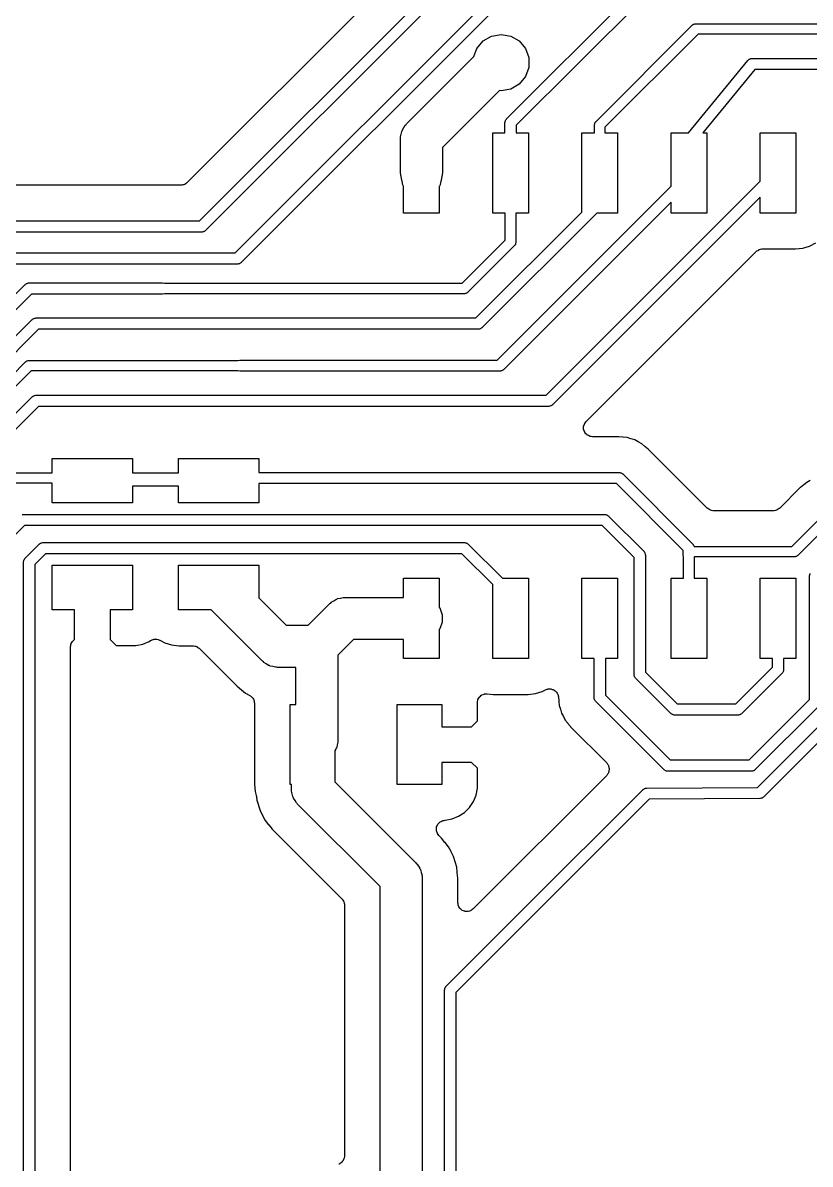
# Model space of a CAD drawing. Extents: x 171.3 to 228.7, y -128.7 to -71.3.
# Drawn here: x 188.51 to 199.73, y -100.08 to -83.81 of the extents above; entities that cross this region are included whole.
import ezdxf

# ---------------------------------------------------------------- set-up
doc = ezdxf.new("R2010")
doc.units = 0
doc.header["$MEASUREMENT"] = 0
doc.layers.add('BLACK', color=7, linetype='CONTINUOUS')

msp = doc.modelspace()

# ---------------------------------------------------------------- linework, layer by layer
at = {"layer": 'Black'}
for p, q in [((195.113, -81.8297), (190.852, -86.0904)), ((191.026, -86.6356), (195.473, -82.1886)), ((195.562, -82.3252), (191.115, -86.7722)), ((191.534, -87.0928), (195.777, -82.849)), ((195.867, -82.9856), (191.623, -87.2294)), ((195.403, -85.1834), (197.243, -83.3434)), ((197.333, -83.48), (195.54, -85.2731)), ((196.677, -85.217), (198.047, -83.847)), ((198.047, -83.847), (198.05, -83.8451)), ((198.05, -83.8451), (198.052, -83.8425)), ((198.052, -83.8425), (198.06, -83.8376)), ((198.06, -83.8376), (198.068, -83.832)), ((198.068, -83.832), (198.071, -83.8312)), ((198.071, -83.8312), (198.074, -83.8295)), ((198.074, -83.8295), (198.084, -83.8278)), ((198.084, -83.8278), (198.093, -83.8253)), ((198.093, -83.8253), (198.097, -83.8256)), ((198.097, -83.8256), (198.1, -83.825)), ((198.1, -83.825), (200.373, -83.825)), ((194.978, -84.178), (195.068, -84.0712)), ((195.068, -84.0712), (195.189, -84.0015)), ((195.189, -84.0015), (195.326, -83.9773)), ((195.326, -83.9773), (195.463, -84.0015)), ((195.463, -84.0015), (195.584, -84.0712)), ((195.584, -84.0712), (195.674, -84.178)), ((198.131, -83.975), (196.805, -85.3011)), ((200.403, -83.975), (198.131, -83.975)), ((194.936, -84.2935), (194.978, -84.178)), ((195.674, -84.178), (195.721, -84.3091)), ((193.978, -85.2519), (194.936, -84.2935)), ((195.721, -84.3091), (195.721, -84.4485)), ((197.994, -85.3805), (198.838, -84.3493)), ((198.838, -84.3493), (198.844, -84.3445)), ((198.844, -84.3445), (198.849, -84.3387)), ((198.849, -84.3387), (198.854, -84.3355)), ((198.854, -84.3355), (198.859, -84.3312)), ((198.859, -84.3312), (198.866, -84.3286)), ((198.866, -84.3286), (198.873, -84.3248)), ((198.873, -84.3248), (198.879, -84.3237)), ((198.879, -84.3237), (198.885, -84.3214)), ((198.885, -84.3214), (198.893, -84.3213)), ((198.893, -84.3213), (198.9, -84.32)), ((198.9, -84.32), (200.581, -84.32)), ((195.674, -84.5796), (195.584, -84.6864)), ((195.721, -84.4485), (195.674, -84.5796)), ((198.938, -84.48), (198.201, -85.3805)), ((200.612, -84.48), (198.938, -84.48)), ((195.463, -84.7561), (195.326, -84.7803)), ((195.584, -84.6864), (195.463, -84.7561)), ((195.302, -84.7761), (194.49, -85.5883)), ((195.326, -84.7803), (195.302, -84.7761)), ((195.38, -85.233), (195.383, -85.2229)), ((195.381, -85.2365), (195.38, -85.233)), ((195.38, -85.24), (195.381, -85.2365)), ((195.38, -85.3805), (195.38, -85.24)), ((195.383, -85.2229), (195.385, -85.2126)), ((195.385, -85.2126), (195.387, -85.2096)), ((195.387, -85.2062), (195.393, -85.1976)), ((195.387, -85.2096), (195.387, -85.2062)), ((195.393, -85.1976), (195.399, -85.1886)), ((195.399, -85.1886), (195.401, -85.1863)), ((195.401, -85.1863), (195.403, -85.1834)), ((196.658, -85.254), (196.66, -85.2443)), ((196.66, -85.2443), (196.661, -85.2415)), ((196.661, -85.2415), (196.662, -85.2383)), ((196.662, -85.2383), (196.668, -85.2303)), ((196.668, -85.2303), (196.673, -85.2218)), ((196.673, -85.2218), (196.675, -85.2197)), ((196.675, -85.2197), (196.677, -85.217)), ((193.891, -85.4379), (193.901, -85.4)), ((193.901, -85.4), (193.908, -85.3614)), ((193.908, -85.3614), (193.915, -85.35)), ((193.915, -85.35), (193.918, -85.3372)), ((193.918, -85.3372), (193.941, -85.3051)), ((193.941, -85.3051), (193.96, -85.2712)), ((193.96, -85.2712), (193.97, -85.2627)), ((193.97, -85.2627), (193.978, -85.2519)), ((195.206, -86.5235), (195.206, -85.3805)), ((195.206, -85.3805), (195.38, -85.3805)), ((195.54, -85.2731), (195.54, -85.3805)), ((195.54, -85.3805), (195.714, -85.3805)), ((195.714, -85.3805), (195.714, -86.5235)), ((196.476, -86.5109), (196.476, -85.3805)), ((196.476, -85.3805), (196.655, -85.3805)), ((196.655, -85.2635), (196.658, -85.254)), ((196.656, -85.2667), (196.655, -85.2635)), ((196.655, -85.27), (196.656, -85.2667)), ((196.655, -85.3805), (196.655, -85.27)), ((196.805, -85.3011), (196.805, -85.3805)), ((196.805, -85.3805), (196.984, -85.3805)), ((196.984, -85.3805), (196.984, -86.5235)), ((197.746, -86.1409), (197.746, -85.3805)), ((197.746, -85.3805), (197.994, -85.3805)), ((198.201, -85.3805), (198.254, -85.3805)), ((198.254, -85.3805), (198.254, -86.5235)), ((199.016, -86.0709), (199.016, -85.3805)), ((199.016, -85.3805), (199.524, -85.3805)), ((199.524, -85.3805), (199.524, -86.5235)), ((193.89, -85.464), (193.892, -85.451)), ((193.89, -85.952), (193.89, -85.464)), ((193.892, -85.451), (193.891, -85.4379)), ((194.49, -85.5883), (194.49, -85.952)), ((193.908, -86.0546), (193.89, -85.952)), ((193.916, -86.0683), (193.908, -86.0546)), ((194.472, -86.0546), (194.464, -86.0683)), ((194.49, -85.952), (194.472, -86.0546)), ((190.763, -86.1276), (187.966, -86.1276)), ((190.768, -86.1266), (190.763, -86.1276)), ((190.774, -86.1271), (190.768, -86.1266)), ((190.79, -86.1228), (190.774, -86.1271)), ((190.806, -86.1199), (190.79, -86.1228)), ((190.811, -86.1171), (190.806, -86.1199)), ((190.816, -86.1157), (190.811, -86.1171)), ((190.83, -86.1062), (190.816, -86.1157)), ((190.844, -86.0979), (190.83, -86.1062)), ((190.848, -86.0936), (190.844, -86.0979)), ((190.852, -86.0904), (190.848, -86.0936)), ((193.916, -86.079), (193.916, -86.0683)), ((193.918, -86.0899), (193.916, -86.079)), ((193.918, -86.1011), (193.918, -86.0899)), ((193.922, -86.1115), (193.918, -86.1011)), ((193.924, -86.1224), (193.922, -86.1115)), ((193.929, -86.1321), (193.924, -86.1224)), ((193.933, -86.1425), (193.929, -86.1321)), ((193.936, -86.1461), (193.933, -86.1425)), ((193.936, -86.5235), (193.936, -86.1461)), ((194.447, -86.1425), (194.444, -86.1461)), ((194.444, -86.1461), (194.444, -86.5235)), ((194.451, -86.1321), (194.447, -86.1425)), ((194.456, -86.1224), (194.451, -86.1321)), ((194.458, -86.1115), (194.456, -86.1224)), ((194.462, -86.1011), (194.458, -86.1115)), ((194.464, -86.079), (194.462, -86.0899)), ((194.462, -86.0899), (194.462, -86.1011)), ((194.464, -86.0683), (194.464, -86.079)), ((195.267, -88.62), (197.746, -86.1409)), ((195.967, -89.12), (199.016, -86.0709)), ((197.746, -86.3671), (195.357, -88.7566)), ((199.016, -86.2971), (196.057, -89.2566)), ((197.746, -86.5235), (197.746, -86.3671)), ((199.016, -86.5235), (199.016, -86.2971)), ((194.444, -86.5235), (193.936, -86.5235)), ((194.967, -88.02), (196.476, -86.5109)), ((196.69, -86.5235), (195.057, -88.1566)), ((195.385, -86.5235), (195.206, -86.5235)), ((195.385, -86.9089), (195.385, -86.5235)), ((195.714, -86.5235), (195.535, -86.5235)), ((195.535, -86.5235), (195.535, -86.94)), ((196.984, -86.5235), (196.69, -86.5235)), ((198.254, -86.5235), (197.746, -86.5235)), ((199.524, -86.5235), (199.016, -86.5235)), ((187.96, -86.6356), (191.026, -86.6356)), ((191.059, -86.7956), (187.993, -86.7956)), ((191.062, -86.795), (191.059, -86.7956)), ((191.066, -86.7953), (191.062, -86.795)), ((191.076, -86.7926), (191.066, -86.7953)), ((191.086, -86.7908), (191.076, -86.7926)), ((191.089, -86.789), (191.086, -86.7908)), ((191.093, -86.7881), (191.089, -86.789)), ((191.101, -86.7821), (191.093, -86.7881)), ((191.11, -86.7769), (191.101, -86.7821)), ((191.112, -86.7742), (191.11, -86.7769)), ((191.115, -86.7722), (191.112, -86.7742)), ((194.769, -87.525), (195.385, -86.9089)), ((195.513, -86.993), (194.853, -87.653)), ((195.515, -86.9903), (195.513, -86.993)), ((195.517, -86.9882), (195.515, -86.9903)), ((195.522, -86.9797), (195.517, -86.9882)), ((195.528, -86.9717), (195.522, -86.9797)), ((195.529, -86.9685), (195.528, -86.9717)), ((195.53, -86.9657), (195.529, -86.9685)), ((195.532, -86.956), (195.53, -86.9657)), ((195.535, -86.9465), (195.532, -86.956)), ((195.535, -86.94), (195.534, -86.9433)), ((195.534, -86.9433), (195.535, -86.9465)), ((199.022, -87.0393), (199.039, -87.0351)), ((199.039, -87.0351), (199.044, -87.0355)), ((199.044, -87.0355), (199.05, -87.0346)), ((199.05, -87.0346), (199.518, -87.0346)), ((199.518, -87.0346), (199.624, -87.0241)), ((199.624, -87.0241), (199.719, -86.9951)), ((199.719, -86.9951), (199.808, -86.9479)), ((188.112, -87.0928), (191.534, -87.0928)), ((196.536, -89.4952), (198.96, -87.0718)), ((198.96, -87.0718), (198.964, -87.0686)), ((198.964, -87.0686), (198.968, -87.0643)), ((198.968, -87.0643), (198.982, -87.056)), ((198.982, -87.056), (198.996, -87.0465)), ((198.996, -87.0465), (199.001, -87.045)), ((199.001, -87.045), (199.006, -87.0422)), ((199.006, -87.0422), (199.022, -87.0393)), ((191.567, -87.2528), (188.146, -87.2528)), ((191.57, -87.2522), (191.567, -87.2528)), ((191.574, -87.2525), (191.57, -87.2522)), ((191.584, -87.2498), (191.574, -87.2525)), ((191.594, -87.248), (191.584, -87.2498)), ((191.597, -87.2462), (191.594, -87.248)), ((191.601, -87.2453), (191.597, -87.2462)), ((191.609, -87.2393), (191.601, -87.2453)), ((191.618, -87.2341), (191.609, -87.2393)), ((191.62, -87.2314), (191.618, -87.2341)), ((191.623, -87.2294), (191.62, -87.2314)), ((188.573, -87.5248), (188.583, -87.523)), ((188.583, -87.523), (188.593, -87.5203)), ((188.593, -87.5203), (188.597, -87.5206)), ((188.597, -87.5206), (188.6, -87.52)), ((188.6, -87.52), (190.5, -87.52)), ((190.5, -87.52), (190.527, -87.5248)), ((186.143, -89.9434), (188.543, -87.5434)), ((188.633, -87.68), (186.275, -90.0381)), ((188.543, -87.5434), (188.546, -87.5414)), ((188.546, -87.5414), (188.549, -87.5387)), ((188.549, -87.5387), (188.558, -87.5335)), ((188.558, -87.5335), (188.566, -87.5275)), ((188.566, -87.5275), (188.57, -87.5266)), ((188.57, -87.5266), (188.573, -87.5248)), ((190.5, -87.68), (188.633, -87.68)), ((190.527, -87.6752), (190.5, -87.68)), ((190.527, -87.5248), (190.528, -87.525)), ((190.528, -87.675), (190.527, -87.6752)), ((190.528, -87.525), (194.769, -87.525)), ((194.8, -87.675), (190.528, -87.675)), ((194.803, -87.6744), (194.8, -87.675)), ((194.807, -87.6747), (194.803, -87.6744)), ((194.816, -87.6722), (194.807, -87.6747)), ((194.826, -87.6705), (194.816, -87.6722)), ((194.829, -87.6688), (194.826, -87.6705)), ((194.832, -87.668), (194.829, -87.6688)), ((194.84, -87.6624), (194.832, -87.668)), ((194.848, -87.6575), (194.84, -87.6624)), ((194.85, -87.6549), (194.848, -87.6575)), ((194.853, -87.653), (194.85, -87.6549)), ((186.543, -90.1434), (188.643, -88.0434)), ((188.643, -88.0434), (188.646, -88.0414)), ((188.646, -88.0414), (188.649, -88.0387)), ((188.649, -88.0387), (188.658, -88.0335)), ((188.658, -88.0335), (188.666, -88.0275)), ((188.666, -88.0275), (188.67, -88.0266)), ((188.67, -88.0266), (188.673, -88.0248)), ((188.673, -88.0248), (188.683, -88.023)), ((188.683, -88.023), (188.693, -88.0203)), ((188.693, -88.0203), (188.697, -88.0206)), ((188.697, -88.0206), (188.7, -88.02)), ((188.7, -88.02), (194.967, -88.02)), ((195.03, -88.1734), (195.027, -88.1752)), ((195.034, -88.1725), (195.03, -88.1734)), ((195.042, -88.1665), (195.034, -88.1725)), ((195.051, -88.1613), (195.042, -88.1665)), ((195.054, -88.1586), (195.051, -88.1613)), ((195.057, -88.1566), (195.054, -88.1586)), ((188.733, -88.18), (186.68, -90.2331)), ((195, -88.18), (188.733, -88.18)), ((195.003, -88.1794), (195, -88.18)), ((195.007, -88.1797), (195.003, -88.1794)), ((195.017, -88.177), (195.007, -88.1797)), ((195.027, -88.1752), (195.017, -88.177)), ((186.947, -90.247), (188.547, -88.647)), ((188.547, -88.647), (188.55, -88.6451)), ((188.55, -88.6451), (188.552, -88.6425)), ((188.552, -88.6425), (188.56, -88.6376)), ((188.56, -88.6376), (188.568, -88.632)), ((188.568, -88.632), (188.571, -88.6312)), ((188.571, -88.6312), (188.574, -88.6295)), ((188.574, -88.6295), (188.584, -88.6278)), ((188.584, -88.6278), (188.593, -88.6253)), ((188.593, -88.6253), (188.597, -88.6256)), ((188.597, -88.6256), (188.6, -88.625)), ((188.6, -88.625), (191.572, -88.625)), ((191.572, -88.625), (191.573, -88.6248)), ((191.573, -88.6248), (191.6, -88.62)), ((191.6, -88.62), (195.267, -88.62)), ((188.631, -88.775), (187.075, -90.3311)), ((191.572, -88.775), (188.631, -88.775)), ((191.573, -88.7752), (191.572, -88.775)), ((191.6, -88.78), (191.573, -88.7752)), ((195.3, -88.78), (191.6, -88.78)), ((195.303, -88.7794), (195.3, -88.78)), ((195.307, -88.7797), (195.303, -88.7794)), ((195.317, -88.777), (195.307, -88.7797)), ((195.327, -88.7752), (195.317, -88.777)), ((195.33, -88.7734), (195.327, -88.7752)), ((195.334, -88.7725), (195.33, -88.7734)), ((195.342, -88.7665), (195.334, -88.7725)), ((195.351, -88.7613), (195.342, -88.7665)), ((195.354, -88.7586), (195.351, -88.7613)), ((195.357, -88.7566), (195.354, -88.7586)), ((187.343, -90.4434), (188.643, -89.1434)), ((188.643, -89.1434), (188.646, -89.1414)), ((188.646, -89.1414), (188.649, -89.1387)), ((188.649, -89.1387), (188.658, -89.1335)), ((188.658, -89.1335), (188.666, -89.1275)), ((188.666, -89.1275), (188.67, -89.1266)), ((188.67, -89.1266), (188.673, -89.1248)), ((188.673, -89.1248), (188.683, -89.123)), ((188.683, -89.123), (188.693, -89.1203)), ((188.693, -89.1203), (188.697, -89.1206)), ((188.697, -89.1206), (188.7, -89.12)), ((188.7, -89.12), (195.967, -89.12)), ((188.733, -89.28), (187.48, -90.5331)), ((196, -89.28), (188.733, -89.28)), ((196.003, -89.2794), (196, -89.28)), ((196.007, -89.2797), (196.003, -89.2794)), ((196.017, -89.277), (196.007, -89.2797)), ((196.027, -89.2752), (196.017, -89.277)), ((196.03, -89.2734), (196.027, -89.2752)), ((196.034, -89.2725), (196.03, -89.2734)), ((196.042, -89.2665), (196.034, -89.2725)), ((196.051, -89.2613), (196.042, -89.2665)), ((196.054, -89.2586), (196.051, -89.2613)), ((196.057, -89.2566), (196.054, -89.2586)), ((196.5, -89.5739), (196.501, -89.5685)), ((196.501, -89.5905), (196.5, -89.5739)), ((196.501, -89.5629), (196.507, -89.5474)), ((196.501, -89.5685), (196.501, -89.5629)), ((196.501, -89.6071), (196.501, -89.5905)), ((196.503, -89.6123), (196.501, -89.6071)), ((196.503, -89.6179), (196.503, -89.6123)), ((196.511, -89.6329), (196.503, -89.6179)), ((196.507, -89.5474), (196.511, -89.5313)), ((196.511, -89.5313), (196.514, -89.5268)), ((196.516, -89.6485), (196.511, -89.6329)), ((196.514, -89.5268), (196.516, -89.5215)), ((196.516, -89.5215), (196.527, -89.5088)), ((196.527, -89.5088), (196.536, -89.4952)), ((196.52, -89.6528), (196.516, -89.6485)), ((196.522, -89.6578), (196.52, -89.6528)), ((196.534, -89.6696), (196.522, -89.6578)), ((196.545, -89.6823), (196.534, -89.6696)), ((196.549, -89.6851), (196.545, -89.6823)), ((196.553, -89.689), (196.549, -89.6851)), ((196.568, -89.696), (196.553, -89.689)), ((196.583, -89.7043), (196.568, -89.696)), ((196.588, -89.7053), (196.583, -89.7043)), ((196.593, -89.7077), (196.588, -89.7053)), ((196.61, -89.7091), (196.593, -89.7077)), ((196.626, -89.712), (196.61, -89.7091)), ((197, -89.712), (196.626, -89.712)), ((197.001, -89.712), (197, -89.712)), ((197.002, -89.712), (197.001, -89.712)), ((197.061, -89.7186), (197.002, -89.712)), ((197.002, -89.712), (197.002, -89.712)), ((197.002, -89.712), (197.002, -89.712)), ((197.062, -89.7186), (197.061, -89.7186)), ((197.063, -89.7188), (197.062, -89.7186)), ((197.119, -89.7245), (197.063, -89.7188)), ((197.173, -89.7417), (197.119, -89.7245)), ((197.174, -89.7418), (197.173, -89.7417)), ((197.175, -89.7421), (197.174, -89.7418)), ((197.229, -89.7586), (197.175, -89.7421)), ((197.278, -89.7859), (197.229, -89.7586)), ((197.279, -89.7861), (197.278, -89.7859)), ((197.28, -89.7866), (197.279, -89.7861)), ((197.329, -89.8133), (197.28, -89.7866)), ((197.373, -89.8498), (197.329, -89.8133)), ((197.373, -89.8501), (197.373, -89.8498)), ((197.374, -89.8506), (197.373, -89.8501)), ((197.42, -89.8886), (197.374, -89.8506)), ((198.261, -90.7298), (197.42, -89.8886)), ((188.928, -90.225), (188.928, -90.0205)), ((188.928, -90.0205), (190.071, -90.0205)), ((190.071, -90.0205), (190.071, -90.225)), ((190.728, -90.0205), (191.871, -90.0205)), ((190.728, -90.225), (190.728, -90.0205)), ((191.871, -90.0205), (191.871, -90.22)), ((188.2, -90.225), (188.928, -90.225)), ((190.071, -90.225), (190.728, -90.225)), ((191.871, -90.22), (197, -90.22)), ((197, -90.22), (197.003, -90.2206)), ((197.003, -90.2206), (197.007, -90.2203)), ((197.007, -90.2203), (197.017, -90.223)), ((197.017, -90.223), (197.027, -90.2248)), ((197.027, -90.2248), (197.03, -90.2266)), ((197.03, -90.2266), (197.034, -90.2275)), ((197.034, -90.2275), (197.042, -90.2335)), ((197.042, -90.2335), (197.051, -90.2387)), ((197.051, -90.2387), (197.054, -90.2414)), ((197.054, -90.2414), (197.057, -90.2434)), ((197.057, -90.2434), (198.057, -91.2434)), ((188.928, -90.375), (188.231, -90.375)), ((188.928, -90.6555), (188.928, -90.375)), ((190.728, -90.418), (190.071, -90.418)), ((190.071, -90.418), (190.071, -90.6555)), ((190.728, -90.6555), (190.728, -90.418)), ((196.967, -90.38), (191.871, -90.38)), ((191.871, -90.38), (191.871, -90.6555)), ((197.92, -91.3331), (196.967, -90.38)), ((199.587, -90.4381), (199.296, -90.7298)), ((199.589, -90.4367), (199.587, -90.4381)), ((199.636, -90.3993), (199.589, -90.4361)), ((199.589, -90.4361), (199.589, -90.4365)), ((199.589, -90.4365), (199.589, -90.4366)), ((199.589, -90.4366), (199.589, -90.4367)), ((199.637, -90.3985), (199.636, -90.3988)), ((199.636, -90.3988), (199.636, -90.3993)), ((199.68, -90.363), (199.637, -90.3985)), ((199.73, -90.3371), (199.68, -90.363)), ((190.071, -90.6555), (188.928, -90.6555)), ((191.871, -90.6555), (190.728, -90.6555)), ((198.266, -90.733), (198.261, -90.7298)), ((198.27, -90.7373), (198.266, -90.733)), ((198.284, -90.7456), (198.27, -90.7373)), ((198.297, -90.7551), (198.284, -90.7456)), ((198.303, -90.7565), (198.297, -90.7551)), ((198.308, -90.7593), (198.303, -90.7565)), ((198.324, -90.7622), (198.308, -90.7593)), ((198.34, -90.7665), (198.324, -90.7622)), ((198.346, -90.766), (198.34, -90.7665)), ((198.351, -90.767), (198.346, -90.766)), ((199.206, -90.767), (198.351, -90.767)), ((199.211, -90.766), (199.206, -90.767)), ((199.217, -90.7665), (199.211, -90.766)), ((199.233, -90.7622), (199.217, -90.7665)), ((199.249, -90.7593), (199.233, -90.7622)), ((199.254, -90.7565), (199.249, -90.7593)), ((199.26, -90.7551), (199.254, -90.7565)), ((199.273, -90.7456), (199.26, -90.7551)), ((199.288, -90.7373), (199.273, -90.7456)), ((199.291, -90.733), (199.288, -90.7373)), ((199.296, -90.7298), (199.291, -90.733)), ((188.5, -90.82), (196.8, -90.82)), ((196.8, -90.82), (196.803, -90.8206)), ((196.803, -90.8206), (196.807, -90.8203)), ((196.807, -90.8203), (196.817, -90.823)), ((196.817, -90.823), (196.827, -90.8248)), ((196.827, -90.8248), (196.83, -90.8266)), ((196.83, -90.8266), (196.834, -90.8275)), ((196.834, -90.8275), (196.842, -90.8335)), ((196.842, -90.8335), (196.851, -90.8387)), ((196.851, -90.8387), (196.854, -90.8414)), ((196.854, -90.8414), (196.857, -90.8434)), ((196.857, -90.8434), (197.357, -91.3434)), ((199.469, -91.275), (199.947, -90.797)), ((200.031, -90.925), (199.553, -91.403)), ((188.533, -90.98), (188.28, -91.2331)), ((196.767, -90.98), (188.533, -90.98)), ((197.22, -91.4331), (196.767, -90.98)), ((188.543, -91.4434), (188.743, -91.2434)), ((188.743, -91.2434), (188.746, -91.2414)), ((188.746, -91.2414), (188.749, -91.2387)), ((188.749, -91.2387), (188.758, -91.2335)), ((188.758, -91.2335), (188.766, -91.2275)), ((188.766, -91.2275), (188.77, -91.2266)), ((188.77, -91.2266), (188.773, -91.2248)), ((188.773, -91.2248), (188.783, -91.223)), ((188.783, -91.223), (188.793, -91.2203)), ((188.793, -91.2203), (188.797, -91.2206)), ((188.797, -91.2206), (188.8, -91.22)), ((188.8, -91.22), (194.8, -91.22)), ((194.8, -91.22), (194.803, -91.2206)), ((194.803, -91.2206), (194.807, -91.2203)), ((194.807, -91.2203), (194.817, -91.223)), ((194.817, -91.223), (194.827, -91.2248)), ((194.827, -91.2248), (194.83, -91.2266)), ((194.83, -91.2266), (194.834, -91.2275)), ((194.834, -91.2275), (194.842, -91.2335)), ((194.842, -91.2335), (194.851, -91.2387)), ((194.851, -91.2387), (194.854, -91.2414)), ((194.854, -91.2414), (194.857, -91.2434)), ((194.857, -91.2434), (195.344, -91.7305)), ((198.057, -91.2434), (198.059, -91.2463)), ((198.059, -91.2463), (198.061, -91.2486)), ((198.061, -91.2486), (198.067, -91.2576)), ((198.067, -91.2576), (198.073, -91.2662)), ((188.833, -91.38), (188.68, -91.5331)), ((194.767, -91.38), (188.833, -91.38)), ((195.206, -91.8191), (194.767, -91.38)), ((197.357, -91.3434), (197.359, -91.3463)), ((197.359, -91.3463), (197.361, -91.3486)), ((197.361, -91.3486), (197.367, -91.3576)), ((197.367, -91.3576), (197.373, -91.3662)), ((197.373, -91.3662), (197.373, -91.3696)), ((197.373, -91.3696), (197.375, -91.3726)), ((197.375, -91.3726), (197.377, -91.3829)), ((197.377, -91.3829), (197.38, -91.393)), ((197.38, -91.393), (197.379, -91.3965)), ((197.379, -91.3965), (197.38, -91.4)), ((197.38, -91.4), (197.38, -93.0669)), ((197.92, -91.4), (197.92, -91.3331)), ((197.925, -91.4274), (197.92, -91.4)), ((197.925, -91.4277), (197.925, -91.4274)), ((198.073, -91.2662), (198.073, -91.2696)), ((198.073, -91.2696), (198.075, -91.2726)), ((198.075, -91.2726), (198.076, -91.275)), ((198.081, -91.425), (198.075, -91.4311)), ((198.076, -91.275), (199.469, -91.275)), ((199.5, -91.425), (198.081, -91.425)), ((199.503, -91.4244), (199.5, -91.425)), ((199.507, -91.4247), (199.503, -91.4244)), ((199.516, -91.4222), (199.507, -91.4247)), ((199.526, -91.4205), (199.516, -91.4222)), ((199.529, -91.4188), (199.526, -91.4205)), ((199.532, -91.418), (199.529, -91.4188)), ((199.54, -91.4124), (199.532, -91.418)), ((199.548, -91.4075), (199.54, -91.4124)), ((199.55, -91.4049), (199.548, -91.4075)), ((199.553, -91.403), (199.55, -91.4049)), ((188.52, -91.493), (188.523, -91.4829)), ((188.521, -91.4965), (188.52, -91.493)), ((188.52, -91.5), (188.521, -91.4965)), ((188.52, -100.467), (188.52, -91.5)), ((188.523, -91.4829), (188.525, -91.4726)), ((188.525, -91.4726), (188.527, -91.4696)), ((188.527, -91.4662), (188.533, -91.4576)), ((188.527, -91.4696), (188.527, -91.4662)), ((188.533, -91.4576), (188.539, -91.4486)), ((188.539, -91.4486), (188.541, -91.4463)), ((188.541, -91.4463), (188.543, -91.4434)), ((188.68, -91.5331), (188.68, -100.5)), ((188.928, -92.1795), (188.928, -91.5445)), ((188.928, -91.5445), (190.071, -91.5445)), ((190.071, -91.5445), (190.071, -92.1795)), ((190.728, -92.1795), (190.728, -91.5445)), ((190.728, -91.5445), (191.871, -91.5445)), ((191.871, -91.5445), (191.871, -92.0092)), ((197.22, -93.1), (197.22, -91.4331)), ((197.925, -91.7305), (197.925, -91.4277)), ((198.075, -91.4311), (198.075, -91.7305)), ((193.936, -92.002), (193.936, -91.7305)), ((193.936, -91.7305), (194.444, -91.7305)), ((194.444, -91.7305), (194.444, -92.1451)), ((195.344, -91.7305), (195.714, -91.7305)), ((195.714, -91.7305), (195.714, -92.8735)), ((196.476, -92.8735), (196.476, -91.7305)), ((196.476, -91.7305), (196.984, -91.7305)), ((196.984, -91.7305), (196.984, -92.8735)), ((197.746, -92.8735), (197.746, -91.7305)), ((197.746, -91.7305), (197.925, -91.7305)), ((198.075, -91.7305), (198.254, -91.7305)), ((198.254, -91.7305), (198.254, -92.8735)), ((199.016, -92.8735), (199.016, -91.7305)), ((199.016, -91.7305), (199.524, -91.7305)), ((199.524, -91.7305), (199.524, -92.8735)), ((199.72, -91.693), (199.723, -91.6829)), ((199.721, -91.6965), (199.72, -91.693)), ((199.72, -91.7), (199.721, -91.6965)), ((199.72, -93.4577), (199.72, -91.7)), ((199.723, -91.6829), (199.725, -91.6726)), ((199.725, -91.6726), (199.727, -91.6696)), ((199.727, -91.6662), (199.733, -91.6576)), ((199.727, -91.6696), (199.727, -91.6662)), ((195.206, -92.8735), (195.206, -91.8191)), ((191.871, -92.0092), (192.262, -92.4)), ((192.897, -92.0823), (192.905, -92.0722)), ((192.905, -92.0722), (192.939, -92.0526)), ((192.939, -92.0526), (192.971, -92.0301)), ((192.971, -92.0301), (192.984, -92.0267)), ((192.984, -92.0267), (192.995, -92.0201)), ((192.995, -92.0201), (193.034, -92.0133)), ((193.034, -92.0133), (193.072, -92.0031)), ((193.072, -92.0031), (193.085, -92.0043)), ((193.085, -92.0043), (193.098, -92.002)), ((193.098, -92.002), (193.936, -92.002)), ((189.246, -92.1795), (188.928, -92.1795)), ((189.246, -92.6031), (189.246, -92.1795)), ((190.071, -92.1795), (189.754, -92.1795)), ((189.754, -92.1795), (189.754, -92.6031)), ((191.193, -92.1795), (190.728, -92.1795)), ((191.926, -92.9121), (191.193, -92.1795)), ((192.576, -92.4), (192.886, -92.0899)), ((192.886, -92.0899), (192.897, -92.0823)), ((194.444, -92.1451), (194.45, -92.152)), ((194.45, -92.152), (194.485, -92.2499)), ((192.262, -92.4), (192.576, -92.4)), ((194.485, -92.3541), (194.45, -92.452)), ((194.485, -92.2499), (194.485, -92.3541)), ((194.45, -92.452), (194.444, -92.4589)), ((194.444, -92.4589), (194.444, -92.8735)), ((189.188, -92.7027), (189.193, -92.6867)), ((189.189, -92.7082), (189.188, -92.7027)), ((189.188, -92.7137), (189.189, -92.7082)), ((189.188, -100.5), (189.188, -92.7137)), ((189.193, -92.6867), (189.196, -92.6703)), ((189.196, -92.6703), (189.198, -92.6655)), ((189.198, -92.6655), (189.2, -92.6601)), ((189.2, -92.6601), (189.209, -92.6465)), ((189.209, -92.6465), (189.218, -92.6321)), ((189.218, -92.6321), (189.222, -92.6285)), ((189.222, -92.6285), (189.225, -92.6239)), ((189.225, -92.6239), (189.246, -92.6031)), ((189.754, -92.6031), (189.838, -92.6875)), ((189.838, -92.6875), (190.122, -92.6875)), ((190.122, -92.6875), (190.22, -92.668)), ((190.22, -92.668), (190.312, -92.6297)), ((190.312, -92.6297), (190.329, -92.6182)), ((190.329, -92.6182), (190.331, -92.6174)), ((190.331, -92.6174), (190.333, -92.616)), ((190.333, -92.616), (190.351, -92.6085)), ((190.351, -92.6085), (190.37, -92.6005)), ((190.37, -92.6005), (190.372, -92.6003)), ((190.372, -92.6003), (190.374, -92.5996)), ((190.374, -92.5996), (190.394, -92.5989)), ((190.394, -92.5989), (190.414, -92.5976)), ((190.414, -92.5976), (190.416, -92.5982)), ((190.416, -92.5982), (190.418, -92.5981)), ((190.418, -92.5981), (190.437, -92.6043)), ((190.437, -92.6043), (190.456, -92.6099)), ((190.456, -92.6099), (190.458, -92.6112)), ((190.458, -92.6112), (190.46, -92.6118)), ((190.46, -92.6118), (190.533, -92.6511)), ((190.533, -92.6511), (190.629, -92.6801)), ((190.629, -92.6801), (190.735, -92.6906)), ((190.735, -92.6906), (190.933, -92.6906)), ((190.933, -92.6906), (190.939, -92.6915)), ((190.939, -92.6915), (190.944, -92.6911)), ((190.944, -92.6911), (190.96, -92.6953)), ((190.96, -92.6953), (190.977, -92.6982)), ((190.977, -92.6982), (190.982, -92.701)), ((190.982, -92.701), (190.987, -92.7025)), ((190.987, -92.7025), (191.001, -92.712)), ((191.001, -92.712), (191.015, -92.7203)), ((191.015, -92.7203), (191.019, -92.7246)), ((191.019, -92.7246), (191.023, -92.7278)), ((191.023, -92.7278), (191.562, -93.2669)), ((193.222, -92.602), (193, -92.8243)), ((193.936, -92.602), (193.222, -92.602)), ((193.936, -92.8735), (193.936, -92.602)), ((193, -92.8243), (193, -94.038)), ((194.444, -92.8735), (193.936, -92.8735)), ((195.714, -92.8735), (195.206, -92.8735)), ((196.65, -92.8735), (196.476, -92.8735)), ((196.65, -93.43), (196.65, -92.8735)), ((196.984, -92.8735), (196.81, -92.8735)), ((196.81, -92.8735), (196.81, -93.3969)), ((198.254, -92.8735), (197.746, -92.8735)), ((199.19, -92.8735), (199.016, -92.8735)), ((199.19, -92.9969), (199.19, -92.8735)), ((199.524, -92.8735), (199.35, -92.8735)), ((199.35, -92.8735), (199.35, -93.03)), ((191.937, -92.9197), (191.926, -92.9121)), ((191.945, -92.9298), (191.937, -92.9197)), ((191.979, -92.9494), (191.945, -92.9298)), ((192.011, -92.9719), (191.979, -92.9494)), ((192.024, -92.9753), (192.011, -92.9719)), ((192.035, -92.9819), (192.024, -92.9753)), ((192.074, -92.9887), (192.035, -92.9819)), ((192.112, -92.9989), (192.074, -92.9887)), ((192.125, -92.9977), (192.112, -92.9989)), ((192.138, -93), (192.125, -92.9977)), ((192.4, -93), (192.138, -93)), ((192.4, -93.5285), (192.4, -93)), ((198.667, -93.52), (199.19, -92.9969)), ((199.347, -93.0471), (199.345, -93.0574)), ((199.35, -93.037), (199.347, -93.0471)), ((199.35, -93.03), (199.349, -93.0335)), ((199.349, -93.0335), (199.35, -93.037)), ((197.221, -93.1035), (197.22, -93.1)), ((197.22, -93.107), (197.221, -93.1035)), ((197.223, -93.1171), (197.22, -93.107)), ((197.225, -93.1274), (197.223, -93.1171)), ((197.227, -93.1304), (197.225, -93.1274)), ((197.227, -93.1338), (197.227, -93.1304)), ((197.233, -93.1424), (197.227, -93.1338)), ((197.239, -93.1514), (197.233, -93.1424)), ((197.241, -93.1537), (197.239, -93.1514)), ((197.243, -93.1566), (197.241, -93.1537)), ((197.743, -93.6566), (197.243, -93.1566)), ((197.38, -93.0669), (197.833, -93.52)), ((199.327, -93.0866), (198.757, -93.6566)), ((199.329, -93.0837), (199.327, -93.0866)), ((199.331, -93.0814), (199.329, -93.0837)), ((199.337, -93.0724), (199.331, -93.0814)), ((199.343, -93.0638), (199.337, -93.0724)), ((199.345, -93.0574), (199.343, -93.0604)), ((199.343, -93.0604), (199.343, -93.0638)), ((191.562, -93.2669), (191.624, -93.3178)), ((191.624, -93.3178), (191.625, -93.3183)), ((191.625, -93.3183), (191.625, -93.3187)), ((191.625, -93.3187), (191.685, -93.3689)), ((191.685, -93.3689), (191.744, -93.4005)), ((195.067, -93.3867), (195.083, -93.3795)), ((195.083, -93.3795), (195.088, -93.3792)), ((195.088, -93.3792), (195.092, -93.3775)), ((195.092, -93.3775), (195.11, -93.3775)), ((195.11, -93.3775), (195.127, -93.3762)), ((195.127, -93.3762), (195.212, -93.3846)), ((195.708, -93.3846), (195.814, -93.3742)), ((195.814, -93.3742), (195.909, -93.3451)), ((195.909, -93.3451), (195.955, -93.3205)), ((195.955, -93.3205), (195.969, -93.3162)), ((195.969, -93.3162), (195.981, -93.3102)), ((195.981, -93.3102), (195.989, -93.3094)), ((195.989, -93.3094), (195.997, -93.3068)), ((195.997, -93.3068), (196.011, -93.3072)), ((196.011, -93.3072), (196.025, -93.3059)), ((196.025, -93.3059), (196.033, -93.3079)), ((196.033, -93.3079), (196.041, -93.3082)), ((196.041, -93.3082), (196.054, -93.3134)), ((196.054, -93.3134), (196.068, -93.3168)), ((196.068, -93.3168), (196.075, -93.3215)), ((196.075, -93.3215), (196.082, -93.3247)), ((196.082, -93.3247), (196.093, -93.3339)), ((196.093, -93.3339), (196.104, -93.3418)), ((196.104, -93.3418), (196.109, -93.3485)), ((196.109, -93.3485), (196.115, -93.3541)), ((196.115, -93.3541), (196.122, -93.3663)), ((196.122, -93.3663), (196.13, -93.3776)), ((196.13, -93.3776), (196.132, -93.3856)), ((191.744, -93.4005), (191.751, -93.4056)), ((191.751, -93.4056), (191.758, -93.4092)), ((191.758, -93.4092), (191.768, -93.4192)), ((191.768, -93.4192), (191.779, -93.4278)), ((191.779, -93.4278), (191.783, -93.4348)), ((191.783, -93.4348), (191.789, -93.4407)), ((191.789, -93.4407), (191.795, -93.4534)), ((191.795, -93.4534), (191.802, -93.4653)), ((191.802, -93.4653), (191.804, -93.4734)), ((191.804, -93.4734), (191.807, -93.4809)), ((191.807, -93.4809), (191.808, -93.4948)), ((191.808, -93.4948), (191.811, -93.5084)), ((191.81, -93.5249), (191.809, -93.5347)), ((191.809, -93.5347), (191.809, -94.6653)), ((191.811, -93.5084), (191.81, -93.5166)), ((191.81, -93.5166), (191.81, -93.5249)), ((192.32, -94.6715), (192.32, -93.5285)), ((192.32, -93.5285), (192.4, -93.5285)), ((193.844, -94.6715), (193.844, -93.5285)), ((193.844, -93.5285), (194.48, -93.5285)), ((194.48, -93.5285), (194.48, -93.846)), ((194.987, -93.5026), (194.99, -93.4855)), ((194.987, -93.7616), (194.987, -93.5026)), ((194.99, -93.4855), (194.992, -93.4684)), ((194.992, -93.4684), (194.994, -93.4639)), ((194.994, -93.4639), (194.995, -93.4591)), ((194.995, -93.4591), (195.004, -93.4442)), ((195.004, -93.4442), (195.011, -93.4286)), ((195.011, -93.4286), (195.015, -93.4252)), ((195.015, -93.4252), (195.017, -93.4209)), ((195.017, -93.4209), (195.03, -93.4098)), ((195.03, -93.4098), (195.043, -93.3977)), ((195.043, -93.3977), (195.047, -93.3957)), ((195.047, -93.3957), (195.051, -93.3926)), ((195.051, -93.3926), (195.067, -93.3867)), ((195.212, -93.3846), (195.708, -93.3846)), ((196.132, -93.3856), (196.136, -93.393)), ((196.136, -93.393), (196.138, -93.4067)), ((196.138, -93.4067), (196.142, -93.4201)), ((196.142, -93.4201), (196.148, -93.4834)), ((196.148, -93.4834), (196.148, -93.484)), ((196.148, -93.484), (196.148, -93.4847)), ((196.148, -93.4847), (196.153, -93.5411)), ((196.153, -93.5411), (196.169, -93.5954)), ((196.651, -93.4335), (196.65, -93.43)), ((196.65, -93.437), (196.651, -93.4335)), ((196.653, -93.4471), (196.65, -93.437)), ((196.655, -93.4574), (196.653, -93.4471)), ((196.657, -93.4604), (196.655, -93.4574)), ((196.657, -93.4638), (196.657, -93.4604)), ((196.663, -93.4724), (196.657, -93.4638)), ((196.669, -93.4814), (196.663, -93.4724)), ((196.671, -93.4837), (196.669, -93.4814)), ((196.673, -93.4866), (196.671, -93.4837)), ((197.643, -94.4566), (196.673, -93.4866)), ((196.81, -93.3969), (197.733, -94.32)), ((197.833, -93.52), (198.667, -93.52)), ((198.858, -94.32), (199.72, -93.4577)), ((196.169, -93.5954), (196.169, -93.5961)), ((196.169, -93.5961), (196.17, -93.5967)), ((196.17, -93.5967), (196.185, -93.6511)), ((196.185, -93.6511), (196.212, -93.7011)), ((196.212, -93.7011), (196.212, -93.7018)), ((196.212, -93.7018), (196.213, -93.7023)), ((196.213, -93.7023), (196.239, -93.7527)), ((197.746, -93.6586), (197.743, -93.6566)), ((197.749, -93.6613), (197.746, -93.6586)), ((197.758, -93.6665), (197.749, -93.6613)), ((197.766, -93.6725), (197.758, -93.6665)), ((197.77, -93.6734), (197.766, -93.6725)), ((197.773, -93.6752), (197.77, -93.6734)), ((197.783, -93.677), (197.773, -93.6752)), ((197.793, -93.6797), (197.783, -93.677)), ((197.797, -93.6794), (197.793, -93.6797)), ((197.8, -93.68), (197.797, -93.6794)), ((198.7, -93.68), (197.8, -93.68)), ((198.703, -93.6794), (198.7, -93.68)), ((198.707, -93.6797), (198.703, -93.6794)), ((198.717, -93.677), (198.707, -93.6797)), ((198.727, -93.6752), (198.717, -93.677)), ((198.73, -93.6734), (198.727, -93.6752)), ((198.734, -93.6725), (198.73, -93.6734)), ((198.742, -93.6665), (198.734, -93.6725)), ((198.751, -93.6613), (198.742, -93.6665)), ((198.754, -93.6586), (198.751, -93.6613)), ((198.757, -93.6566), (198.754, -93.6586)), ((199.857, -93.5474), (198.947, -94.4566)), ((194.48, -93.846), (194.903, -93.846)), ((194.903, -93.846), (194.987, -93.7616)), ((196.239, -93.7527), (196.275, -93.7966)), ((196.275, -93.7966), (196.275, -93.7972)), ((196.275, -93.7972), (196.275, -93.7976)), ((196.275, -93.7976), (196.313, -93.844)), ((196.313, -93.844), (196.313, -93.8445)), ((196.313, -93.8445), (196.313, -93.8446)), ((196.313, -93.8446), (196.313, -93.8447)), ((196.313, -93.8447), (196.314, -93.846)), ((196.314, -93.846), (196.829, -94.3602)), ((198.977, -94.7097), (199.893, -93.7934)), ((200.007, -93.9066), (199.067, -94.8461)), ((192.972, -94.1648), (192.956, -94.1882)), ((192.956, -94.1882), (192.956, -94.6312)), ((192.975, -94.152), (192.972, -94.1648)), ((192.982, -94.1406), (192.975, -94.152)), ((192.989, -94.102), (192.982, -94.1406)), ((192.999, -94.0641), (192.989, -94.102)), ((193, -94.038), (192.998, -94.051)), ((192.998, -94.051), (192.999, -94.0641)), ((194.903, -94.354), (194.48, -94.354)), ((194.48, -94.354), (194.48, -94.6715)), ((194.987, -94.4384), (194.903, -94.354)), ((197.733, -94.32), (198.858, -94.32)), ((194.987, -94.7215), (194.987, -94.4384)), ((196.829, -94.3602), (196.835, -94.3693)), ((196.835, -94.3693), (196.843, -94.3772)), ((196.843, -94.3772), (196.848, -94.3872)), ((196.848, -94.5128), (196.843, -94.5228)), ((196.848, -94.3872), (196.854, -94.3963)), ((196.854, -94.5037), (196.848, -94.5128)), ((196.854, -94.3963), (196.857, -94.4071)), ((196.857, -94.4929), (196.854, -94.5037)), ((196.857, -94.4071), (196.862, -94.4171)), ((196.862, -94.4829), (196.857, -94.4929)), ((196.862, -94.4171), (196.862, -94.4282)), ((196.862, -94.4282), (196.865, -94.4389)), ((196.865, -94.4611), (196.862, -94.4718)), ((196.862, -94.4718), (196.862, -94.4829)), ((196.865, -94.4389), (196.864, -94.45)), ((196.864, -94.45), (196.865, -94.4611)), ((197.646, -94.4586), (197.643, -94.4566)), ((197.649, -94.4613), (197.646, -94.4586)), ((197.658, -94.4665), (197.649, -94.4613)), ((197.666, -94.4725), (197.658, -94.4665)), ((197.67, -94.4734), (197.666, -94.4725)), ((197.673, -94.4752), (197.67, -94.4734)), ((197.683, -94.477), (197.673, -94.4752)), ((197.693, -94.4797), (197.683, -94.477)), ((197.697, -94.4794), (197.693, -94.4797)), ((197.7, -94.48), (197.697, -94.4794)), ((198.891, -94.48), (197.7, -94.48)), ((198.894, -94.4794), (198.891, -94.48)), ((198.898, -94.4797), (198.894, -94.4794)), ((198.908, -94.477), (198.898, -94.4797)), ((198.918, -94.4752), (198.908, -94.477)), ((198.921, -94.4734), (198.918, -94.4752)), ((198.925, -94.4725), (198.921, -94.4734)), ((198.933, -94.4665), (198.925, -94.4725)), ((198.942, -94.4613), (198.933, -94.4665)), ((198.944, -94.4586), (198.942, -94.4613)), ((198.947, -94.4566), (198.944, -94.4586)), ((191.809, -94.6653), (191.82, -94.7711)), ((192.338, -94.6715), (192.32, -94.6715)), ((192.338, -94.738), (192.338, -94.6715)), ((192.956, -94.6312), (194.112, -95.7879)), ((194.48, -94.6715), (193.844, -94.6715)), ((196.829, -94.5398), (194.925, -96.4436)), ((196.835, -94.5307), (196.829, -94.5398)), ((196.843, -94.5228), (196.835, -94.5307)), ((191.82, -94.7711), (191.836, -94.8253)), ((191.836, -94.8253), (191.838, -94.8384)), ((191.838, -94.8384), (191.841, -94.8511)), ((192.34, -94.751), (192.338, -94.738)), ((192.339, -94.7641), (192.34, -94.751)), ((192.349, -94.802), (192.339, -94.7641)), ((192.356, -94.8406), (192.349, -94.802)), ((192.363, -94.852), (192.356, -94.8406)), ((194.93, -94.9121), (194.968, -94.8197)), ((194.968, -94.8197), (194.987, -94.7215)), ((195.643, -96.4434), (197.343, -94.7434)), ((197.343, -94.7434), (197.346, -94.7416)), ((197.346, -94.7416), (197.348, -94.7391)), ((197.348, -94.7391), (197.357, -94.7336)), ((197.357, -94.7336), (197.366, -94.7275)), ((197.366, -94.7275), (197.369, -94.7267)), ((197.369, -94.7267), (197.372, -94.725)), ((197.372, -94.725), (197.383, -94.7231)), ((197.383, -94.7231), (197.393, -94.7203)), ((197.393, -94.7203), (197.396, -94.7206)), ((197.396, -94.7206), (197.399, -94.72)), ((197.399, -94.72), (198.977, -94.7097)), ((191.841, -94.8511), (191.845, -94.8908)), ((191.845, -94.8908), (191.867, -94.9656)), ((191.867, -94.9656), (191.867, -94.9663)), ((191.867, -94.9663), (191.868, -94.9669)), ((191.868, -94.9669), (191.89, -95.0419)), ((192.366, -94.8648), (192.363, -94.852)), ((192.389, -94.8969), (192.366, -94.8648)), ((192.408, -94.9308), (192.389, -94.8969)), ((192.418, -94.9393), (192.408, -94.9308)), ((192.426, -94.9501), (192.418, -94.9393)), ((193.6, -96.1243), (192.426, -94.9501)), ((194.803, -95.0661), (194.874, -94.9953)), ((194.874, -94.9953), (194.93, -94.9121)), ((197.433, -94.8798), (195.757, -96.5566)), ((199.011, -94.8695), (197.433, -94.8798)), ((199.014, -94.8689), (199.011, -94.8695)), ((199.017, -94.8692), (199.014, -94.8689)), ((199.028, -94.8664), (199.017, -94.8692)), ((199.038, -94.8645), (199.028, -94.8664)), ((199.041, -94.8628), (199.038, -94.8645)), ((199.044, -94.862), (199.041, -94.8628)), ((199.053, -94.8559), (199.044, -94.862)), ((199.062, -94.8504), (199.053, -94.8559)), ((199.064, -94.8479), (199.062, -94.8504)), ((199.067, -94.8461), (199.064, -94.8479)), ((191.89, -95.0419), (191.926, -95.1109)), ((191.926, -95.1109), (191.926, -95.1115)), ((191.926, -95.1115), (191.927, -95.1121)), ((191.927, -95.1121), (191.963, -95.1815)), ((194.53, -95.1795), (194.628, -95.16)), ((194.628, -95.16), (194.72, -95.1217)), ((194.72, -95.1217), (194.803, -95.0661)), ((191.963, -95.1815), (192.012, -95.2421)), ((192.012, -95.2421), (192.013, -95.2427)), ((192.013, -95.2427), (192.013, -95.2431)), ((192.013, -95.2431), (192.063, -95.3054)), ((192.063, -95.3054), (192.065, -95.3075)), ((192.065, -95.3075), (192.065, -95.3077)), ((192.065, -95.3077), (192.065, -95.3078)), ((192.065, -95.3078), (192.067, -95.3096)), ((192.067, -95.3096), (193.055, -96.2975)), ((194.402, -95.3176), (194.404, -95.301)), ((194.404, -95.323), (194.402, -95.3176)), ((194.404, -95.2844), (194.406, -95.2792)), ((194.404, -95.301), (194.404, -95.2844)), ((194.404, -95.3286), (194.404, -95.323)), ((194.409, -95.3441), (194.404, -95.3286)), ((194.406, -95.2736), (194.413, -95.2586)), ((194.406, -95.2792), (194.406, -95.2736)), ((194.413, -95.2586), (194.419, -95.243)), ((194.419, -95.243), (194.422, -95.2387)), ((194.422, -95.2387), (194.425, -95.2337)), ((194.425, -95.2337), (194.436, -95.2219)), ((194.436, -95.2219), (194.447, -95.2092)), ((194.447, -95.2092), (194.452, -95.2064)), ((194.452, -95.2064), (194.456, -95.2025)), ((194.456, -95.2025), (194.471, -95.1955)), ((194.471, -95.1955), (194.485, -95.1872)), ((194.485, -95.1872), (194.491, -95.1862)), ((194.491, -95.1862), (194.496, -95.1838)), ((194.496, -95.1838), (194.512, -95.1824)), ((194.512, -95.1824), (194.529, -95.1795)), ((194.529, -95.1795), (194.53, -95.1795)), ((194.414, -95.3602), (194.409, -95.3441)), ((194.417, -95.3647), (194.414, -95.3602)), ((194.419, -95.37), (194.417, -95.3647)), ((194.429, -95.3827), (194.419, -95.37)), ((194.439, -95.3963), (194.429, -95.3827)), ((194.471, -95.4283), (194.439, -95.3963)), ((194.473, -95.4302), (194.471, -95.4283)), ((194.473, -95.4303), (194.473, -95.4302)), ((194.473, -95.4305), (194.473, -95.4303)), ((194.475, -95.4326), (194.473, -95.4305)), ((194.525, -95.4949), (194.475, -95.4326)), ((194.525, -95.4953), (194.525, -95.4949)), ((194.526, -95.4959), (194.525, -95.4953)), ((194.575, -95.5565), (194.526, -95.4959)), ((194.611, -95.6259), (194.575, -95.5565)), ((194.612, -95.6264), (194.611, -95.6259)), ((194.612, -95.6271), (194.612, -95.6264)), ((194.648, -95.6961), (194.612, -95.6271)), ((194.112, -95.7879), (194.12, -95.7987)), ((194.12, -95.7987), (194.13, -95.8072)), ((194.13, -95.8072), (194.143, -95.8299)), ((194.67, -95.7712), (194.648, -95.6961)), ((194.671, -95.7718), (194.67, -95.7712)), ((194.671, -95.7724), (194.671, -95.7718)), ((194.693, -95.8472), (194.671, -95.7724)), ((194.143, -95.8299), (194.16, -95.85)), ((194.16, -95.85), (194.164, -95.8624)), ((194.164, -95.8624), (194.172, -95.8732)), ((194.172, -95.8732), (194.175, -95.886)), ((194.175, -95.886), (194.182, -95.8974)), ((194.182, -95.8974), (194.186, -95.9232)), ((194.186, -95.9232), (194.195, -95.9479)), ((194.195, -95.9479), (194.195, -95.9611)), ((194.195, -95.9611), (194.199, -95.9739)), ((194.199, -95.9739), (194.198, -95.987)), ((194.7, -95.9251), (194.693, -95.8472)), ((194.7, -95.9258), (194.7, -95.9251)), ((194.7, -95.9265), (194.7, -95.9258)), ((194.708, -96.0062), (194.7, -95.9265)), ((193.6, -100.226), (193.6, -96.1243)), ((194.198, -95.987), (194.2, -96)), ((194.2, -96), (194.2, -100.35)), ((194.708, -96.3538), (194.708, -96.0062)), ((193.055, -96.2975), (193.058, -96.3021)), ((193.058, -96.3021), (193.062, -96.3057)), ((193.062, -96.3057), (193.071, -96.32)), ((193.071, -96.32), (193.08, -96.3336)), ((193.08, -96.3336), (193.082, -96.339)), ((193.082, -96.339), (193.084, -96.3439)), ((193.084, -96.3439), (193.087, -96.3602)), ((193.087, -96.3602), (193.092, -96.3762)), ((193.092, -96.3762), (193.091, -96.3818)), ((193.091, -96.3818), (193.092, -96.3873)), ((193.092, -96.3873), (193.092, -99.9627)), ((194.543, -97.5434), (195.643, -96.4434)), ((194.711, -96.3702), (194.708, -96.3538)), ((194.712, -96.3867), (194.711, -96.3702)), ((194.715, -96.3918), (194.712, -96.3867)), ((194.716, -96.3973), (194.715, -96.3918)), ((194.724, -96.4116), (194.716, -96.3973)), ((194.731, -96.4267), (194.724, -96.4116)), ((194.735, -96.4306), (194.731, -96.4267)), ((194.738, -96.4355), (194.735, -96.4306)), ((194.75, -96.4461), (194.738, -96.4355)), ((194.762, -96.4579), (194.75, -96.4461)), ((194.767, -96.4602), (194.762, -96.4579)), ((194.772, -96.4638), (194.767, -96.4602)), ((194.787, -96.4695), (194.772, -96.4638)), ((194.802, -96.4765), (194.787, -96.4695)), ((194.889, -96.4689), (194.873, -96.4732)), ((194.893, -96.4657), (194.889, -96.4689)), ((194.898, -96.4638), (194.893, -96.4657)), ((194.911, -96.4532), (194.898, -96.4638)), ((194.925, -96.4436), (194.911, -96.4532)), ((195.643, -96.4434), (195.643, -96.4434)), ((195.757, -96.5566), (194.68, -97.6331)), ((194.808, -96.477), (194.802, -96.4765)), ((194.813, -96.4789), (194.808, -96.477)), ((194.83, -96.4789), (194.813, -96.4789)), ((194.846, -96.4804), (194.83, -96.4789)), ((194.851, -96.4789), (194.846, -96.4804)), ((194.857, -96.4789), (194.851, -96.4789)), ((194.873, -96.4732), (194.857, -96.4789)), ((195.757, -96.5566), (195.757, -96.5566)), ((194.52, -97.593), (194.523, -97.5829)), ((194.521, -97.5965), (194.52, -97.593)), ((194.52, -97.6), (194.521, -97.5965)), ((194.52, -102.12), (194.52, -97.6)), ((194.523, -97.5829), (194.525, -97.5726)), ((194.525, -97.5726), (194.527, -97.5696)), ((194.527, -97.5662), (194.533, -97.5576)), ((194.527, -97.5696), (194.527, -97.5662)), ((194.533, -97.5576), (194.539, -97.5486)), ((194.539, -97.5486), (194.541, -97.5463)), ((194.541, -97.5463), (194.543, -97.5434)), ((194.68, -97.6331), (194.68, -102.2)), ((193.058, -100.048), (193.055, -100.053)), ((193.062, -100.044), (193.058, -100.048)), ((193.069, -100.033), (193.062, -100.044)), ((193.073, -100.028), (193.069, -100.033)), ((193.074, -100.025), (193.073, -100.028)), ((193.08, -100.016), (193.074, -100.025)), ((193.082, -100.011), (193.08, -100.016)), ((193.084, -100.006), (193.082, -100.011)), ((193.087, -99.9898), (193.084, -100.006)), ((193.092, -99.9738), (193.087, -99.9898)), ((193.092, -99.9627), (193.091, -99.9682)), ((193.091, -99.9682), (193.092, -99.9738)), ((193.016, -100.08), (193.011, -100.082)), ((193.025, -100.074), (193.016, -100.08)), ((193.028, -100.073), (193.025, -100.074)), ((193.033, -100.069), (193.028, -100.073)), ((193.044, -100.062), (193.033, -100.069)), ((193.048, -100.058), (193.044, -100.062)), ((193.053, -100.055), (193.048, -100.058)), ((193.055, -100.053), (193.053, -100.055))]:
    msp.add_line(p, q, dxfattribs=at)

doc.saveas('drawing.dxf')
